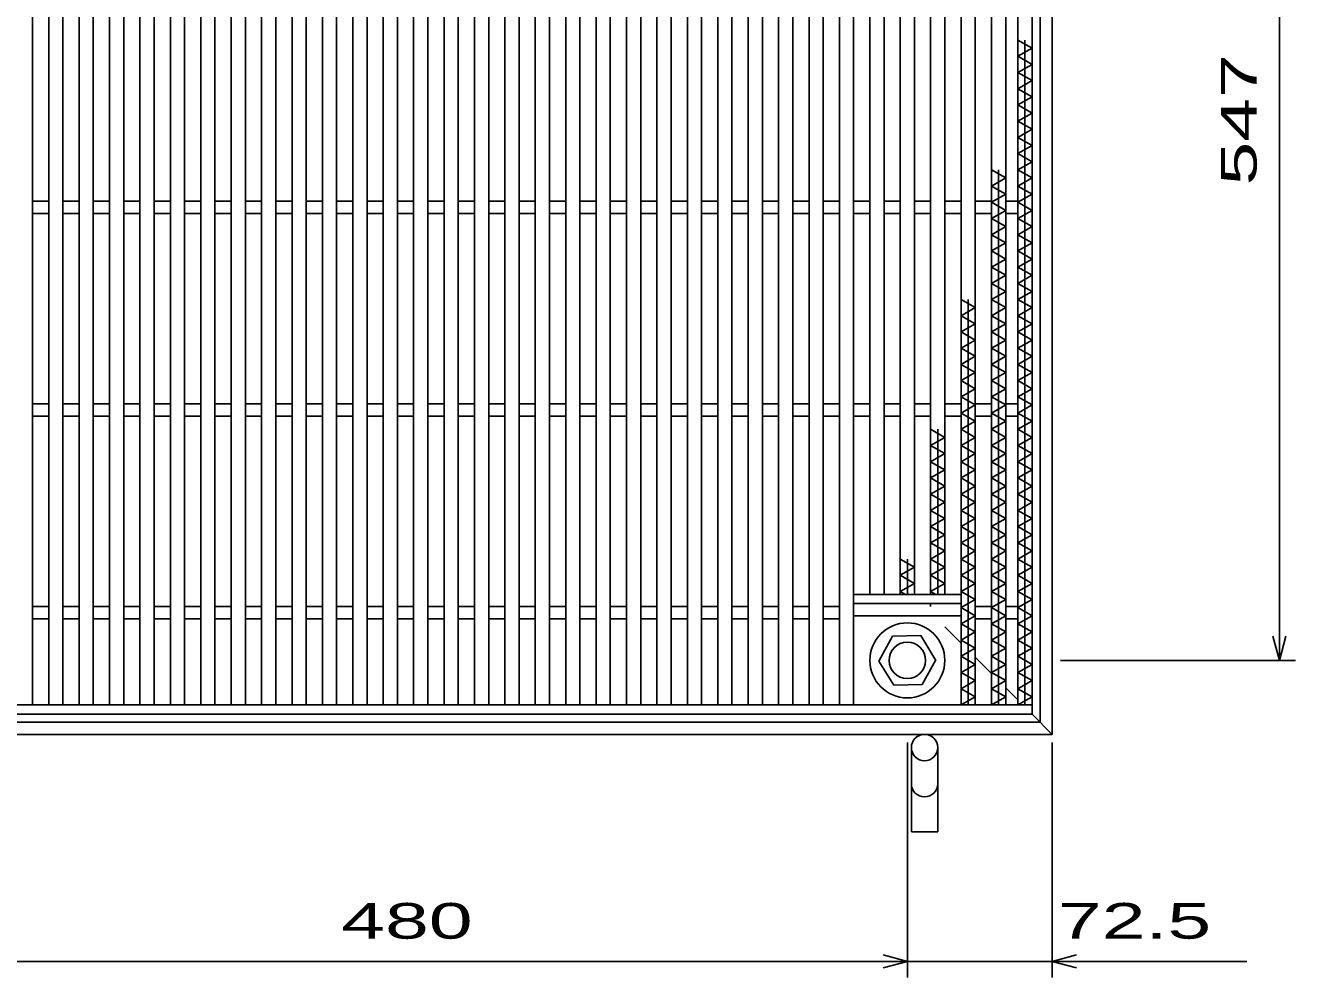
# Model space of a CAD drawing. Units: millimetres, scale not verified. Extents: x 0 to 2841, y 2 to 1871.
# Drawn here: x 582 to 1208, y 716 to 1186 of the extents above; entities that cross this region are included whole.
import ezdxf
from ezdxf.enums import TextEntityAlignment as Align

# ---------------------------------------------------------------- set-up
doc = ezdxf.new("R2010")
doc.units = ezdxf.units.MM
doc.header["$LTSCALE"] = 8
doc.linetypes.add('DASHED', pattern=[7.5, 6, -1.5])
for name, color, linetype, lineweight in [('16', 3, 'Continuous', 25), ('19', 6, 'Continuous', 25), ('22', 4, 'Continuous', 25)]:
    doc.layers.add(name, color=color, linetype=linetype, lineweight=lineweight)
doc.styles.add('ベクトル', font='')
doc.styles.get('ベクトル').set_extended_font_data('ベクトル')

msp = doc.modelspace()

# ---------------------------------------------------------------- linework, layer by layer
at = {"layer": '16'}
for p, q in [((585, 851), (585, 1442)), ((593, 851), (593, 1442)), ((600, 851), (600, 1442)), ((608, 851), (608, 1442)), ((615, 851), (615, 1442)), ((623, 851), (623, 1442)), ((630, 851), (630, 1442)), ((638, 851), (638, 1442)), ((645, 851), (645, 1442)), ((653, 851), (653, 1442)), ((660, 851), (660, 1442)), ((668, 851), (668, 1442)), ((675, 851), (675, 1442)), ((683, 851), (683, 1442)), ((690, 851), (690, 1442)), ((698, 851), (698, 1442)), ((705, 851), (705, 1442)), ((713, 851), (713, 1442)), ((720, 851), (720, 1442)), ((728, 851), (728, 1442)), ((735, 851), (735, 1442)), ((743, 851), (743, 1442)), ((750, 851), (750, 1442)), ((758, 851), (758, 1442)), ((765, 851), (765, 1442)), ((773, 851), (773, 1442)), ((780, 851), (780, 1442)), ((788, 851), (788, 1442)), ((795, 851), (795, 1442)), ((803, 851), (803, 1442)), ((810, 851), (810, 1442)), ((818, 851), (818, 1442)), ((825, 851), (825, 1442)), ((833, 851), (833, 1442)), ((840, 851), (840, 1442)), ((848, 851), (848, 1442)), ((855, 851), (855, 1442)), ((863, 851), (863, 1442)), ((870, 851), (870, 1442)), ((878, 851), (878, 1442)), ((885, 851), (885, 1442)), ((893, 851), (893, 1442)), ((900, 851), (900, 1442)), ((908, 851), (908, 1442)), ((915, 851), (915, 1442)), ((923, 851), (923, 1442)), ((930, 851), (930, 1442)), ((938, 851), (938, 1442)), ((945, 851), (945, 1442)), ((953, 851), (953, 1442)), ((960, 851), (960, 1442)), ((968, 851), (968, 1442)), ((975, 851), (975, 1442)), ((983, 851), (983, 1442)), ((990, 851), (990, 1442)), ((1043, 851), (1043, 1442)), ((1050, 851), (1050, 1442)), ((1058, 851), (1058, 1442)), ((1065, 851), (1065, 1442)), ((1071, 851), (1071, 1442)), ((1078, 851), (1078, 1442)), ((998, 905.5), (998, 1387.5)), ((1005, 905.5), (1005, 1387.5)), ((1013, 905.5), (1013, 1387.5)), ((1020, 905.5), (1020, 1387.5)), ((1028, 905.5), (1028, 1387.5)), ((1035, 905.5), (1035, 1387.5)), ((1078, 1175), (1071, 1179)), ((1074.5, 851), (1074.5, 1179)), ((1071, 1171), (1078, 1175)), ((1078, 1167), (1071, 1171)), ((1071, 1163), (1078, 1167)), ((1078, 1159), (1071, 1163)), ((1071, 1155), (1078, 1159)), ((1078, 1151), (1071, 1155)), ((1071, 1147), (1078, 1151)), ((1078, 1143), (1071, 1147)), ((1071, 1139), (1078, 1143)), ((1078, 1135), (1071, 1139)), ((1071, 1131), (1078, 1135)), ((1078, 1127), (1071, 1131)), ((1071, 1123), (1078, 1127)), ((1078, 1119), (1071, 1123)), ((1071, 1115), (1078, 1119)), ((1065, 1111), (1058, 1115)), ((1058, 1107), (1065, 1111)), ((1061.5, 851), (1061.5, 1115)), ((1078, 1111), (1071, 1115)), ((1071, 1107), (1078, 1111)), ((1065, 1103), (1058, 1107)), ((1058, 1099), (1065, 1103)), ((1078, 1103), (1071, 1107)), ((1071, 1099), (1078, 1103)), ((585, 1099.5), (593, 1099.5)), ((600, 1099.5), (608, 1099.5)), ((615, 1099.5), (623, 1099.5)), ((630, 1099.5), (638, 1099.5)), ((645, 1099.5), (653, 1099.5)), ((660, 1099.5), (668, 1099.5)), ((675, 1099.5), (683, 1099.5)), ((690, 1099.5), (698, 1099.5)), ((705, 1099.5), (713, 1099.5)), ((720, 1099.5), (728, 1099.5)), ((735, 1099.5), (743, 1099.5)), ((750, 1099.5), (758, 1099.5)), ((765, 1099.5), (773, 1099.5)), ((780, 1099.5), (788, 1099.5)), ((795, 1099.5), (803, 1099.5)), ((810, 1099.5), (818, 1099.5)), ((825, 1099.5), (833, 1099.5)), ((840, 1099.5), (848, 1099.5)), ((855, 1099.5), (863, 1099.5)), ((870, 1099.5), (878, 1099.5)), ((885, 1099.5), (893, 1099.5)), ((900, 1099.5), (908, 1099.5)), ((915, 1099.5), (923, 1099.5)), ((930, 1099.5), (938, 1099.5)), ((945, 1099.5), (953, 1099.5)), ((960, 1099.5), (968, 1099.5)), ((975, 1099.5), (983, 1099.5)), ((990, 1099.5), (998, 1099.5)), ((1005, 1099.5), (1013, 1099.5)), ((1020, 1099.5), (1028, 1099.5)), ((1035, 1099.5), (1043, 1099.5)), ((1050, 1099.5), (1058, 1099.5)), ((1065, 1095), (1058, 1099)), ((1065, 1099.5), (1071, 1099.5)), ((1078, 1095), (1071, 1099)), ((585, 1093.5), (593, 1093.5)), ((600, 1093.5), (608, 1093.5)), ((615, 1093.5), (623, 1093.5)), ((630, 1093.5), (638, 1093.5)), ((645, 1093.5), (653, 1093.5)), ((660, 1093.5), (668, 1093.5)), ((675, 1093.5), (683, 1093.5)), ((690, 1093.5), (698, 1093.5)), ((705, 1093.5), (713, 1093.5)), ((720, 1093.5), (728, 1093.5)), ((735, 1093.5), (743, 1093.5)), ((750, 1093.5), (758, 1093.5)), ((765, 1093.5), (773, 1093.5)), ((780, 1093.5), (788, 1093.5)), ((795, 1093.5), (803, 1093.5)), ((810, 1093.5), (818, 1093.5)), ((825, 1093.5), (833, 1093.5)), ((840, 1093.5), (848, 1093.5)), ((855, 1093.5), (863, 1093.5)), ((870, 1093.5), (878, 1093.5)), ((885, 1093.5), (893, 1093.5)), ((900, 1093.5), (908, 1093.5)), ((915, 1093.5), (923, 1093.5)), ((930, 1093.5), (938, 1093.5)), ((945, 1093.5), (953, 1093.5)), ((960, 1093.5), (968, 1093.5)), ((975, 1093.5), (983, 1093.5)), ((990, 1093.5), (998, 1093.5)), ((1005, 1093.5), (1013, 1093.5)), ((1020, 1093.5), (1028, 1093.5)), ((1035, 1093.5), (1043, 1093.5)), ((1050, 1093.5), (1058, 1093.5)), ((1058, 1091), (1065, 1095)), ((1065, 1087), (1058, 1091)), ((1065, 1093.5), (1071, 1093.5)), ((1071, 1091), (1078, 1095)), ((1078, 1087), (1071, 1091)), ((1058, 1083), (1065, 1087)), ((1071, 1083), (1078, 1087)), ((1065, 1079), (1058, 1083)), ((1058, 1075), (1065, 1079)), ((1078, 1079), (1071, 1083)), ((1071, 1075), (1078, 1079)), ((1065, 1071), (1058, 1075)), ((1078, 1071), (1071, 1075)), ((1058, 1067), (1065, 1071)), ((1065, 1063), (1058, 1067)), ((1071, 1067), (1078, 1071)), ((1078, 1063), (1071, 1067)), ((1058, 1059), (1065, 1063)), ((1065, 1055), (1058, 1059)), ((1071, 1059), (1078, 1063)), ((1078, 1055), (1071, 1059)), ((1058, 1051), (1065, 1055)), ((1071, 1051), (1078, 1055)), ((1050, 1047), (1043, 1051)), ((1043, 1043), (1050, 1047)), ((1046.5, 851), (1046.5, 1051)), ((1065, 1047), (1058, 1051)), ((1058, 1043), (1065, 1047)), ((1078, 1047), (1071, 1051)), ((1071, 1043), (1078, 1047)), ((1050, 1039), (1043, 1043)), ((1065, 1039), (1058, 1043)), ((1078, 1039), (1071, 1043)), ((1043, 1035), (1050, 1039)), ((1050, 1031), (1043, 1035)), ((1058, 1035), (1065, 1039)), ((1065, 1031), (1058, 1035)), ((1071, 1035), (1078, 1039)), ((1078, 1031), (1071, 1035)), ((1043, 1027), (1050, 1031)), ((1058, 1027), (1065, 1031)), ((1071, 1027), (1078, 1031)), ((1050, 1023), (1043, 1027)), ((1043, 1019), (1050, 1023)), ((1065, 1023), (1058, 1027)), ((1058, 1019), (1065, 1023)), ((1078, 1023), (1071, 1027)), ((1071, 1019), (1078, 1023)), ((1050, 1015), (1043, 1019)), ((1043, 1011), (1050, 1015)), ((1065, 1015), (1058, 1019)), ((1058, 1011), (1065, 1015)), ((1078, 1015), (1071, 1019)), ((1071, 1011), (1078, 1015)), ((1050, 1007), (1043, 1011)), ((1065, 1007), (1058, 1011)), ((1078, 1007), (1071, 1011)), ((1043, 1003), (1050, 1007)), ((1050, 999), (1043, 1003)), ((1058, 1003), (1065, 1007)), ((1065, 999), (1058, 1003)), ((1071, 1003), (1078, 1007)), ((1078, 999), (1071, 1003)), ((585, 999.5), (593, 999.5)), ((600, 999.5), (608, 999.5)), ((615, 999.5), (623, 999.5)), ((630, 999.5), (638, 999.5)), ((645, 999.5), (653, 999.5)), ((660, 999.5), (668, 999.5)), ((675, 999.5), (683, 999.5)), ((690, 999.5), (698, 999.5)), ((705, 999.5), (713, 999.5)), ((720, 999.5), (728, 999.5)), ((735, 999.5), (743, 999.5)), ((750, 999.5), (758, 999.5)), ((765, 999.5), (773, 999.5)), ((780, 999.5), (788, 999.5)), ((795, 999.5), (803, 999.5)), ((810, 999.5), (818, 999.5)), ((825, 999.5), (833, 999.5)), ((840, 999.5), (848, 999.5)), ((855, 999.5), (863, 999.5)), ((870, 999.5), (878, 999.5)), ((885, 999.5), (893, 999.5)), ((900, 999.5), (908, 999.5)), ((915, 999.5), (923, 999.5)), ((930, 999.5), (938, 999.5)), ((945, 999.5), (953, 999.5)), ((960, 999.5), (968, 999.5)), ((975, 999.5), (983, 999.5)), ((990, 999.5), (998, 999.5)), ((1005, 999.5), (1013, 999.5)), ((1020, 999.5), (1028, 999.5)), ((1035, 999.5), (1043, 999.5)), ((1043, 995), (1050, 999)), ((1050, 999.5), (1058, 999.5)), ((1058, 995), (1065, 999)), ((1065, 999.5), (1071, 999.5)), ((1071, 995), (1078, 999)), ((585, 993.5), (593, 993.5)), ((600, 993.5), (608, 993.5)), ((615, 993.5), (623, 993.5)), ((630, 993.5), (638, 993.5)), ((645, 993.5), (653, 993.5)), ((660, 993.5), (668, 993.5)), ((675, 993.5), (683, 993.5)), ((690, 993.5), (698, 993.5)), ((705, 993.5), (713, 993.5)), ((720, 993.5), (728, 993.5)), ((735, 993.5), (743, 993.5)), ((750, 993.5), (758, 993.5)), ((765, 993.5), (773, 993.5)), ((780, 993.5), (788, 993.5)), ((795, 993.5), (803, 993.5)), ((810, 993.5), (818, 993.5)), ((825, 993.5), (833, 993.5)), ((840, 993.5), (848, 993.5)), ((855, 993.5), (863, 993.5)), ((870, 993.5), (878, 993.5)), ((885, 993.5), (893, 993.5)), ((900, 993.5), (908, 993.5)), ((915, 993.5), (923, 993.5)), ((930, 993.5), (938, 993.5)), ((945, 993.5), (953, 993.5)), ((960, 993.5), (968, 993.5)), ((975, 993.5), (983, 993.5)), ((990, 993.5), (998, 993.5)), ((1005, 993.5), (1013, 993.5)), ((1020, 993.5), (1028, 993.5)), ((1035, 993.5), (1043, 993.5)), ((1050, 991), (1043, 995)), ((1043, 987), (1050, 991)), ((1050, 993.5), (1058, 993.5)), ((1065, 991), (1058, 995)), ((1058, 987), (1065, 991)), ((1065, 993.5), (1071, 993.5)), ((1078, 991), (1071, 995)), ((1071, 987), (1078, 991)), ((1035, 983), (1028, 987)), ((1031.5, 905.5), (1031.5, 987)), ((1050, 983), (1043, 987)), ((1065, 983), (1058, 987)), ((1078, 983), (1071, 987)), ((1028, 979), (1035, 983)), ((1035, 975), (1028, 979)), ((1043, 979), (1050, 983)), ((1050, 975), (1043, 979)), ((1058, 979), (1065, 983)), ((1065, 975), (1058, 979)), ((1071, 979), (1078, 983)), ((1078, 975), (1071, 979)), ((1028, 971), (1035, 975)), ((1043, 971), (1050, 975)), ((1058, 971), (1065, 975)), ((1071, 971), (1078, 975)), ((1035, 967), (1028, 971)), ((1028, 963), (1035, 967)), ((1050, 967), (1043, 971)), ((1043, 963), (1050, 967)), ((1065, 967), (1058, 971)), ((1058, 963), (1065, 967)), ((1078, 967), (1071, 971)), ((1071, 963), (1078, 967)), ((1035, 959), (1028, 963)), ((1028, 955), (1035, 959)), ((1050, 959), (1043, 963)), ((1043, 955), (1050, 959)), ((1065, 959), (1058, 963)), ((1058, 955), (1065, 959)), ((1078, 959), (1071, 963)), ((1071, 955), (1078, 959)), ((1035, 951), (1028, 955)), ((1050, 951), (1043, 955)), ((1065, 951), (1058, 955)), ((1078, 951), (1071, 955)), ((1028, 947), (1035, 951)), ((1035, 943), (1028, 947)), ((1043, 947), (1050, 951)), ((1050, 943), (1043, 947)), ((1058, 947), (1065, 951)), ((1065, 943), (1058, 947)), ((1071, 947), (1078, 951)), ((1078, 943), (1071, 947)), ((1028, 939), (1035, 943)), ((1043, 939), (1050, 943)), ((1058, 939), (1065, 943)), ((1071, 939), (1078, 943)), ((1035, 935), (1028, 939)), ((1028, 931), (1035, 935)), ((1050, 935), (1043, 939)), ((1043, 931), (1050, 935)), ((1065, 935), (1058, 939)), ((1058, 931), (1065, 935)), ((1078, 935), (1071, 939)), ((1071, 931), (1078, 935)), ((1035, 927), (1028, 931)), ((1050, 927), (1043, 931)), ((1065, 927), (1058, 931)), ((1078, 927), (1071, 931)), ((1020, 919), (1013, 923)), ((1016.5, 905.5), (1016.5, 923)), ((1028, 923), (1035, 927)), ((1035, 919), (1028, 923)), ((1043, 923), (1050, 927)), ((1050, 919), (1043, 923)), ((1058, 923), (1065, 927)), ((1065, 919), (1058, 923)), ((1071, 923), (1078, 927)), ((1078, 919), (1071, 923)), ((1013, 915), (1020, 919)), ((1020, 911), (1013, 915)), ((1028, 915), (1035, 919)), ((1035, 911), (1028, 915)), ((1043, 915), (1050, 919)), ((1050, 911), (1043, 915)), ((1058, 915), (1065, 919)), ((1065, 911), (1058, 915)), ((1071, 915), (1078, 919)), ((1078, 911), (1071, 915)), ((1013, 907), (1020, 911)), ((1028, 907), (1035, 911)), ((1043, 907), (1050, 911)), ((1058, 907), (1065, 911)), ((1071, 907), (1078, 911)), ((990, 905.5), (1043, 905.5)), ((990, 901), (990, 905.5)), ((1015.62, 905.5), (1013, 907)), ((1030.62, 905.5), (1028, 907)), ((1050, 903), (1043, 907)), ((1043, 901), (1043, 905.5)), ((1043, 899), (1050, 903)), ((1065, 903), (1058, 907)), ((1058, 899), (1065, 903)), ((1078, 903), (1071, 907)), ((1071, 899), (1078, 903)), ((585, 899.5), (593, 899.5)), ((600, 899.5), (608, 899.5)), ((615, 899.5), (623, 899.5)), ((630, 899.5), (638, 899.5)), ((645, 899.5), (653, 899.5)), ((660, 899.5), (668, 899.5)), ((675, 899.5), (683, 899.5)), ((690, 899.5), (698, 899.5)), ((705, 899.5), (713, 899.5)), ((720, 899.5), (728, 899.5)), ((735, 899.5), (743, 899.5)), ((750, 899.5), (758, 899.5)), ((765, 899.5), (773, 899.5)), ((780, 899.5), (788, 899.5)), ((795, 899.5), (803, 899.5)), ((810, 899.5), (818, 899.5)), ((825, 899.5), (833, 899.5)), ((840, 899.5), (848, 899.5)), ((855, 899.5), (863, 899.5)), ((870, 899.5), (878, 899.5)), ((885, 899.5), (893, 899.5)), ((900, 899.5), (908, 899.5)), ((915, 899.5), (923, 899.5)), ((930, 899.5), (938, 899.5)), ((945, 899.5), (953, 899.5)), ((960, 899.5), (968, 899.5)), ((975, 899.5), (983, 899.5)), ((990, 901), (1043, 901)), ((1050, 895), (1043, 899)), ((1050, 899.5), (1058, 899.5)), ((1065, 895), (1058, 899)), ((1065, 899.5), (1071, 899.5)), ((1078, 895), (1071, 899)), ((585, 893.5), (593, 893.5)), ((600, 893.5), (608, 893.5)), ((615, 893.5), (623, 893.5)), ((630, 893.5), (638, 893.5)), ((645, 893.5), (653, 893.5)), ((660, 893.5), (668, 893.5)), ((675, 893.5), (683, 893.5)), ((690, 893.5), (698, 893.5)), ((705, 893.5), (713, 893.5)), ((720, 893.5), (728, 893.5)), ((735, 893.5), (743, 893.5)), ((750, 893.5), (758, 893.5)), ((765, 893.5), (773, 893.5)), ((780, 893.5), (788, 893.5)), ((795, 893.5), (803, 893.5)), ((810, 893.5), (818, 893.5)), ((825, 893.5), (833, 893.5)), ((840, 893.5), (848, 893.5)), ((855, 893.5), (863, 893.5)), ((870, 893.5), (878, 893.5)), ((885, 893.5), (893, 893.5)), ((900, 893.5), (908, 893.5)), ((915, 893.5), (923, 893.5)), ((930, 893.5), (938, 893.5)), ((945, 893.5), (953, 893.5)), ((960, 893.5), (968, 893.5)), ((975, 893.5), (983, 893.5)), ((990, 895), (1043, 895)), ((1043, 891), (1050, 895)), ((1050, 887), (1043, 891)), ((1050, 893.5), (1058, 893.5)), ((1058, 891), (1065, 895)), ((1065, 887), (1058, 891)), ((1065, 893.5), (1071, 893.5)), ((1071, 891), (1078, 895)), ((1078, 887), (1071, 891)), ((1009.21, 884.95), (1002.5, 872.66)), ((1023.2, 885.29), (1009.21, 884.95)), ((1030.5, 873), (1023.2, 885.29)), ((1043, 883), (1050, 887)), ((1058, 883), (1065, 887)), ((1071, 883), (1078, 887)), ((1050, 879), (1043, 883)), ((1043, 875), (1050, 879)), ((1065, 879), (1058, 883)), ((1058, 875), (1065, 879)), ((1078, 879), (1071, 883)), ((1071, 875), (1078, 879)), ((1009.8, 860.71), (1002.5, 872.66)), ((1023.79, 861.05), (1030.5, 873.34)), ((1050, 871), (1043, 875)), ((1043, 867), (1050, 871)), ((1065, 871), (1058, 875)), ((1058, 867), (1065, 871)), ((1078, 871), (1071, 875)), ((1071, 867), (1078, 871)), ((1050, 863), (1043, 867)), ((1065, 863), (1058, 867)), ((1078, 863), (1071, 867)), ((1009.8, 860.71), (1023.79, 861.05)), ((1043, 859), (1050, 863)), ((1050, 855), (1043, 859)), ((1058, 859), (1065, 863)), ((1065, 855), (1058, 859)), ((1071, 859), (1078, 863)), ((1078, 855), (1071, 859)), ((1043, 851), (1050, 855)), ((1058, 851), (1065, 855)), ((1071, 851), (1078, 855)), ((473, 851), (1078, 851)), ((1078, 846.5), (473, 846.5)), ((578, 851), (585, 851)), ((593, 851), (600, 851)), ((608, 851), (615, 851)), ((623, 851), (630, 851)), ((638, 851), (645, 851)), ((653, 851), (660, 851)), ((668, 851), (675, 851)), ((683, 851), (690, 851)), ((698, 851), (705, 851)), ((713, 851), (720, 851)), ((728, 851), (735, 851)), ((743, 851), (750, 851)), ((758, 851), (765, 851)), ((773, 851), (780, 851)), ((788, 851), (795, 851)), ((803, 851), (810, 851)), ((818, 851), (825, 851)), ((833, 851), (840, 851)), ((848, 851), (855, 851)), ((863, 851), (870, 851)), ((878, 851), (885, 851)), ((893, 851), (900, 851)), ((908, 851), (915, 851)), ((923, 851), (930, 851)), ((938, 851), (945, 851)), ((953, 851), (960, 851)), ((968, 851), (975, 851)), ((983, 851), (990, 851)), ((998, 851), (1005, 851)), ((1013, 851), (1020, 851)), ((1028, 851), (1035, 851)), ((1043, 851), (1050, 851)), ((1058, 851), (1065, 851)), ((1071, 851), (1078, 851)), ((1078, 851), (1078, 846.5))]:
    msp.add_line(p, q, dxfattribs=at)
for radius in [18.5, 9]:
    msp.add_circle((1016.5, 873), radius, dxfattribs=at)
at = {"layer": '19'}
for p, q in [((1088, 836.5), (1088, 1456.5)), ((1082, 842.5), (1082, 1450.5)), ((469, 842.5), (1082, 842.5)), ((463, 836.5), (1088, 836.5)), ((1018.5, 830), (1018.5, 788.38)), ((1031.5, 788.38), (1031.5, 830)), ((1018.5, 788.38), (1031.5, 788.38))]:
    msp.add_line(p, q, dxfattribs=at)
at = {"layer": '19', "linetype": 'DASHED'}
for p, q in [((1028, 899.5), (1028, 901)), ((1043, 881.5), (1035, 889.5)), ((1058, 866.5), (1050, 874.5)), ((1071, 853.5), (1065, 859.5)), ((1088, 836.5), (1078, 846.5))]:
    msp.add_line(p, q, dxfattribs=at)
at = {"layer": '19'}
msp.add_circle((1025, 830), 6.5, dxfattribs=at)
msp.add_arc((1025, 812.16), 6.5, 180, 0, dxfattribs=at)
at = {"layer": '22'}
for p, q in [((1200, 873), (1200, 1420)), ((1200, 873), (1196.8, 885)), ((1200, 873), (1203.2, 885)), ((1092, 873), (1208, 873)), ((1016.5, 716.5), (1016.5, 832.5)), ((1088, 716.5), (1088, 832.5)), ((1016.5, 724.5), (1004.5, 727.7)), ((1088, 724.5), (1100, 727.7)), ((536.5, 724.5), (1016.5, 724.5)), ((1004.5, 721.3), (1016.5, 724.5)), ((1016.5, 724.5), (1088, 724.5)), ((1100, 721.3), (1088, 724.5)), ((1088, 724.5), (1184, 724.5))]:
    msp.add_line(p, q, dxfattribs=at)

# ---------------------------------------------------------------- texts
at = {"layer": '22', "color": 2, "style": 'ベクトル', "width": 1.65}
msp.add_text(' 547 ', height=17.6, rotation=90, dxfattribs=at).set_placement((1180, 1096.5), align=Align.MIDDLE_LEFT)
for s, p in [(' 480 ', (726.5, 744.5)), (' 72.5 ', (1080, 744.5))]:
    msp.add_text(s, height=17.6, dxfattribs=at).set_placement(p, align=Align.MIDDLE_LEFT)

doc.saveas('drawing.dxf')
